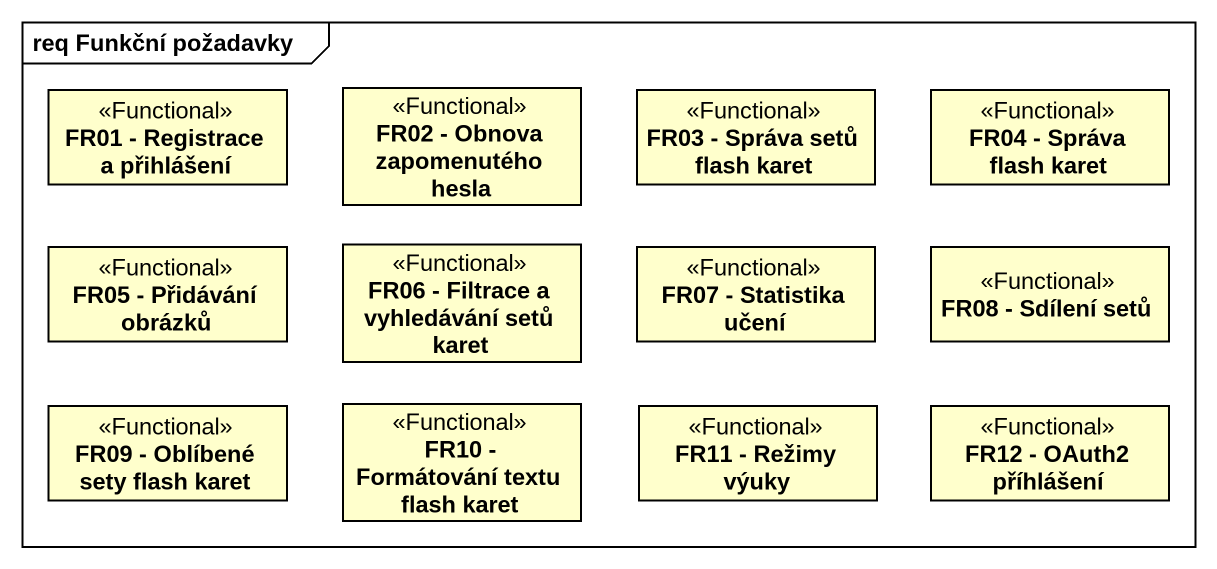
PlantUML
@startuml
mainframe req Funkční požadavky
hide circle
hide empty members
class "FR01 - Registrace a přihlášení" as FR01_Registrace_a_přihlášení <<Functional>>
class "FR02 - Obnova zapomenutého hesla" as FR02_Obnova_zapomenutého <<Functional>>
class "FR03 - Správa setů flash karet" as FR03_Správa_setů_flash_karet <<Functional>>
class "FR04 - Správa flash karet" as FR04_Správa_flash_karet <<Functional>>
class "FR05 - Přidávání obrázků" as FR05_Přidávání_obrázků <<Functional>>
class "FR06 - Filtrace a vyhledávání setů karet" as FR06_Filtrace_a_vyhledávání <<Functional>>
class "FR07 - Statistika učení" as FR07_Statistika_učení <<Functional>>
class "FR08 - Sdílení setů" as FR08_Sdílení_setů <<Functional>>
class "FR09 - Oblíbené sety flash karet" as FR09_Oblíbené_sety_flash <<Functional>>
class "FR10 - Formátování textu flash karet" as FR10_Formátování_textu <<Functional>>
class "FR11 - Režimy výuky" as FR11_Režimy_výuky <<Functional>>
class "FR12 - OAuth2 příhlášení" as FR12_OAuth2_příhlášení <<Functional>>
@enduml
